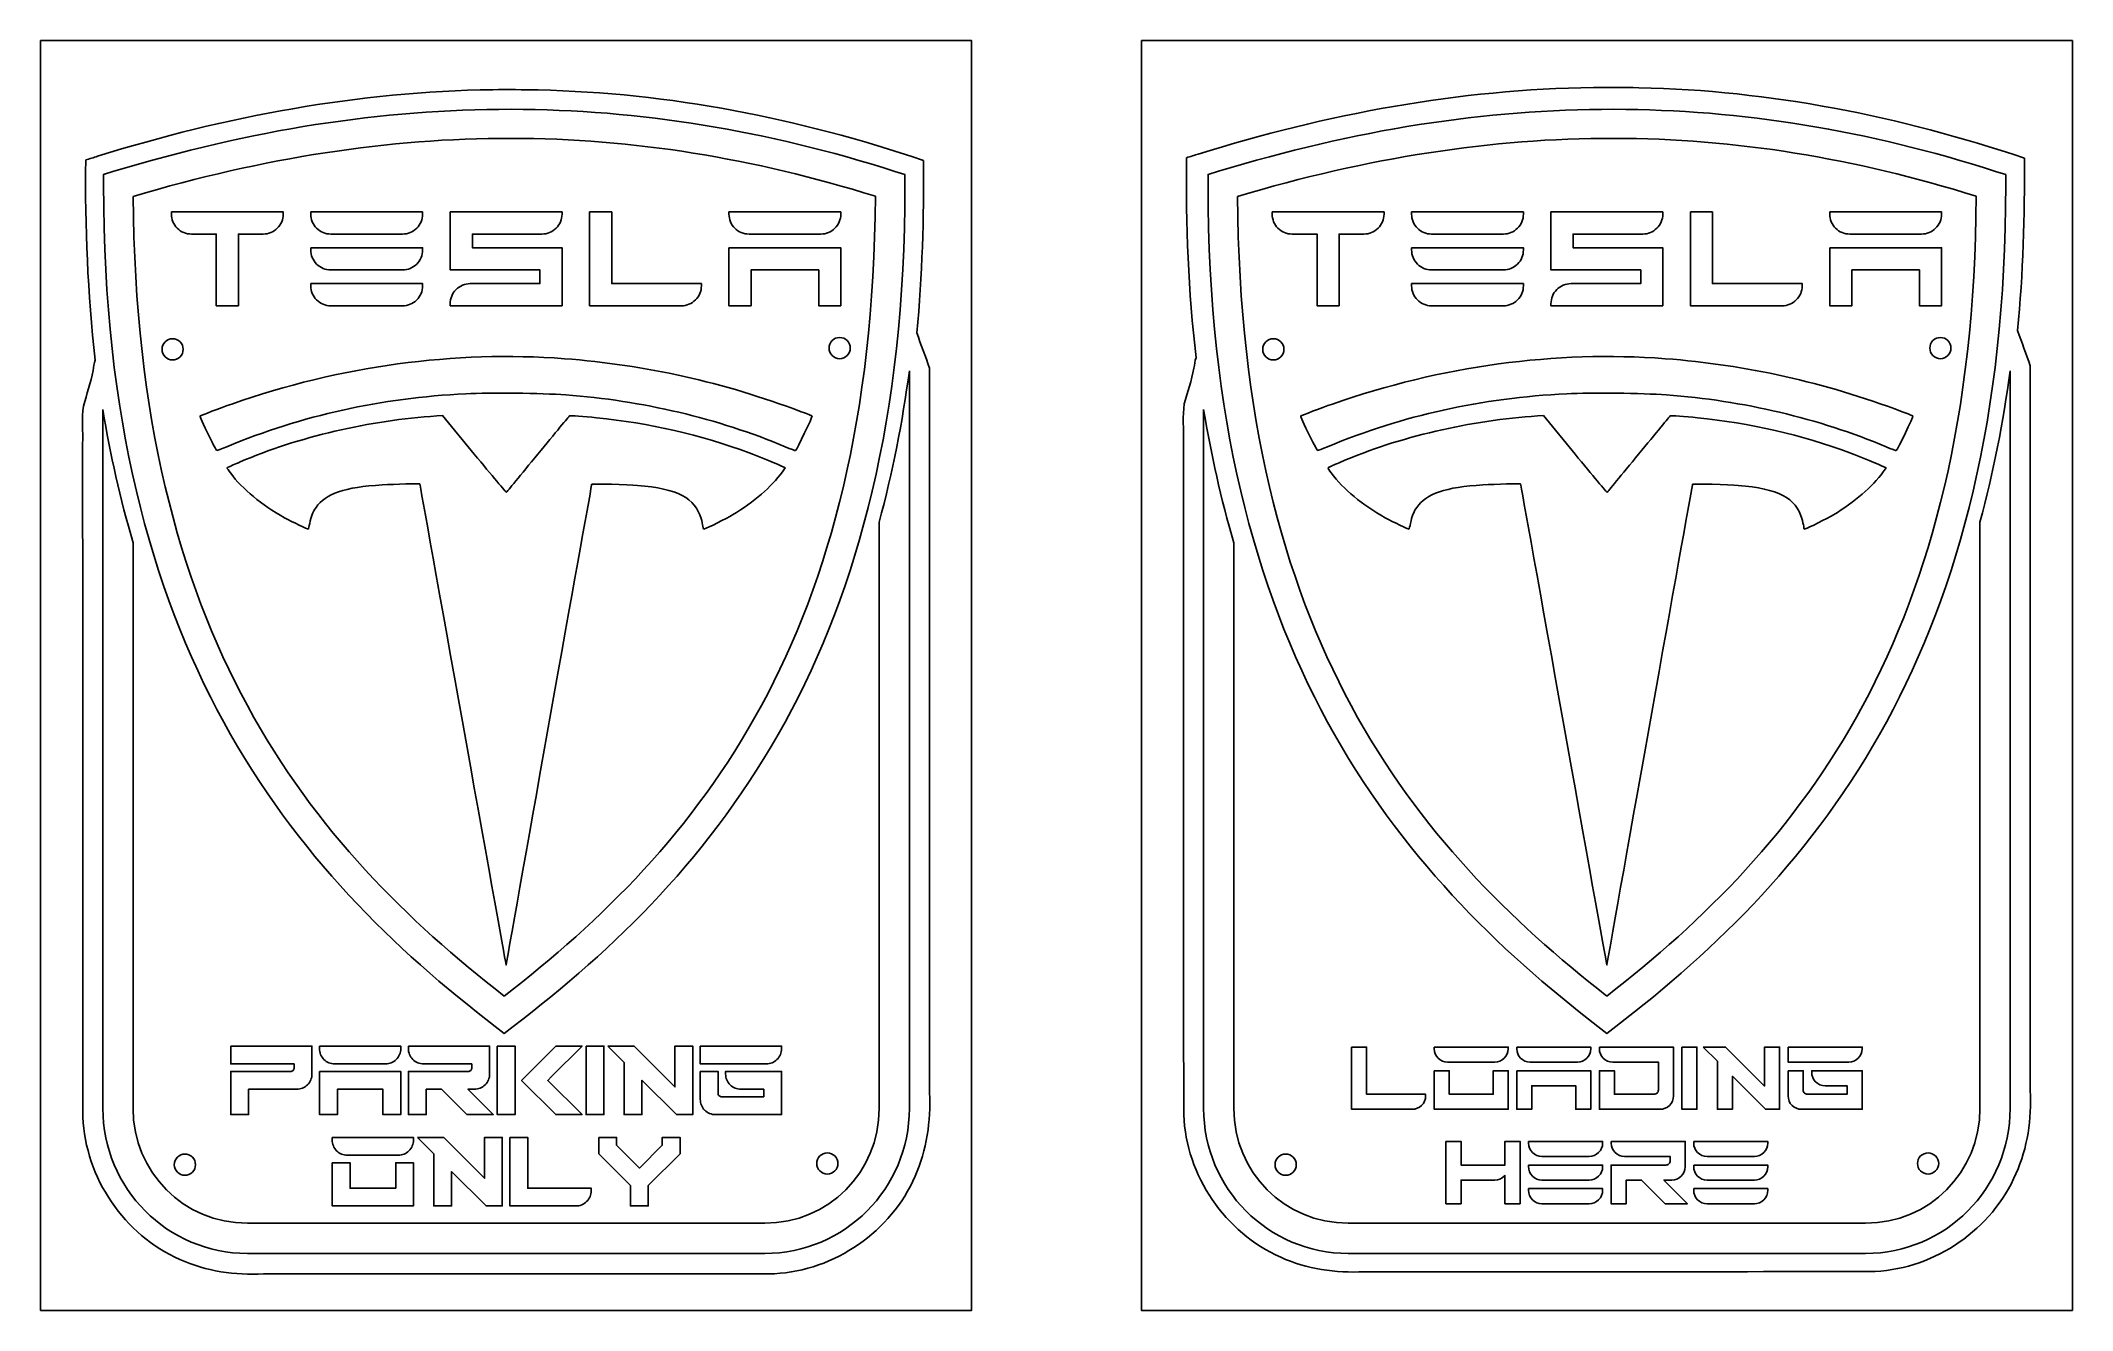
# Model space of a CAD drawing. Extents: x 0 to 480, y 0 to 300.
import ezdxf

# ---------------------------------------------------------------- set-up
doc = ezdxf.new("R2010")
doc.units = 0
doc.layers.add('Ebene_1', color=7, linetype='CONTINUOUS')

msp = doc.modelspace()

# ---------------------------------------------------------------- linework, layer by layer
at = {"layer": 'Ebene_1', "color": 7}
for points in [[(0, 300), (219.89321, 300), (219.89321, 0), (0, 0)], [(260, 300), (479.89321, 300), (479.89321, 0), (260, 0)], [(106.78218, 288.412499)], [(366.78219, 288.94169)], [(111.11566, 283.770555)], [(371.54778, 283.77055)], [(111.09825, 276.913577)], [(371.53045, 276.91358)], [(162.589186, 251.053188), (162.589186, 237.353316), (163.083571, 237.353316), (167.814984, 237.353316), (167.814984, 245.827383), (183.774355, 245.827383), (183.774355, 237.353316), (189.000162, 237.353316), (189.000162, 251.053188)], [(422.589186, 251.053188), (422.589186, 237.353316), (423.083571, 237.353316), (427.814984, 237.353316), (427.814984, 245.827383), (443.774355, 245.827383), (443.774355, 237.353316), (449.000162, 237.353316), (449.000162, 251.053188)], [(33.666842, 227.062683)], [(191.226369, 227.354343)], [(293.667163, 227.062683)], [(451.22669, 227.354343)], [(175.88339, 204.043901)], [(435.88339, 204.0439)], [(107.843055, 62.445729), (107.843055, 46.250042), (108.447022, 46.250042), (112.049928, 46.250042), (112.049928, 62.445729)], [(121.686904, 62.445729), (113.587667, 54.347882), (121.686904, 46.250042), (121.937394, 46.250042), (127.892146, 46.250042), (119.790124, 54.350668), (120.668235, 55.242695), (120.687758, 55.242695), (127.892182, 62.445729)], [(128.825919, 62.445729), (128.825919, 46.250042), (129.431275, 46.250042), (133.032792, 46.250042), (133.032792, 62.445729)], [(133.966572, 62.445729), (137.819968, 58.593722), (137.819968, 46.250042), (138.423935, 46.250042), (142.025445, 46.250042), (142.025445, 54.388238), (150.163648, 46.250042), (154.015656, 46.250042), (154.015656, 62.445729), (149.810172, 62.445729), (149.810172, 52.808753), (140.173197, 62.445729)], [(387.6764, 62.20572), (387.6764, 47.50466), (388.05961, 47.50466), (391.23005, 47.50466), (391.23005, 62.20572)], [(392.70899, 62.20572), (396.03659, 58.87661), (396.03659, 47.50466), (396.4198, 47.50466), (399.59023, 47.50466), (399.59023, 55.32447), (407.40855, 47.50466), (410.73765, 47.50466), (410.73765, 62.20572), (407.18402, 62.20572), (407.18402, 52.9938), (397.97208, 62.20572)], [(65.875938, 56.450627), (65.875938, 46.250042), (66.481294, 46.250042), (70.082811, 46.250042), (70.082811, 52.245144), (80.86509, 52.245144), (80.86509, 46.250042), (85.070573, 46.250042), (85.070573, 56.450627)], [(329.15507, 56.63276), (329.15507, 47.50466), (329.53828, 47.50466), (346.64186, 47.50466), (346.64186, 56.63276), (343.08822, 56.63276), (343.08822, 51.0583), (332.70721, 51.0583), (332.70721, 56.63276)], [(348.66118, 56.63276), (348.66118, 47.50466), (349.04439, 47.50466), (352.21483, 47.50466), (352.21483, 53.07912), (362.59583, 53.07912), (362.59583, 47.50466), (366.14947, 47.50466), (366.14947, 56.63276)], [(89.003293, 40.863074), (92.855301, 37.011067), (92.855301, 24.665998), (93.45926, 24.665998), (97.060777, 24.665998), (97.060777, 32.805591), (105.198981, 24.665998), (109.052377, 24.665998), (109.052377, 40.863074), (104.845504, 40.863074), (104.845504, 31.226099), (95.208529, 40.863074)], [(131.82347, 40.863074), (131.82347, 37.011067), (139.318747, 29.517186), (139.318747, 24.665998), (139.922707, 24.665998), (143.524224, 24.665998), (143.524224, 29.517186), (151.018105, 37.011067), (151.018105, 40.863074), (146.812621, 40.863074), (146.812621, 39.010826), (141.421486, 33.619691), (136.030343, 39.010826), (136.030343, 40.863074)], [(36.57727, 34.416637)], [(68.873489, 34.867973), (68.873489, 24.665998), (69.478845, 24.665998), (88.068124, 24.665998), (88.068124, 34.867973), (83.862641, 34.867973), (83.862641, 28.872871), (73.080362, 28.872871), (73.080362, 34.867973)], [(188.31594, 34.708297)], [(296.576821, 34.41664)], [(448.31549, 34.7083)]]:
    msp.add_lwpolyline(points, close=True, dxfattribs=at)
for points in [[(17.318868, 269.121294), (14.863355, 268.374589), (14.863355, 265.822708)], [(204.15067, 265.822708), (204.15067, 268.336099), (201.74736, 269.105898)], [(278.18665, 269.12129), (275.74254, 268.37459), (275.74254, 265.82271)], [(464.15067, 265.82271), (464.15067, 268.3361), (461.75852, 269.1059)], [(30.893516, 259.527255), (30.893516, 259.03287)], [(57.304581, 259.03287), (57.304581, 259.527255), (30.893516, 259.527255)], [(63.816472, 259.527255), (63.816472, 259.03287)], [(90.227537, 259.032777), (90.227537, 259.527162), (63.816472, 259.527255)], [(96.741356, 259.527255), (96.741356, 245.827383), (117.926525, 245.827383), (117.926525, 242.579119), (101.472769, 242.579119)], [(123.152322, 259.03287), (123.152322, 259.527255), (96.741356, 259.527255)], [(129.664302, 259.527255), (129.664302, 237.353316), (130.158687, 237.353316), (151.343856, 237.353316)], [(156.075278, 242.084734), (156.075278, 242.579119), (134.89011, 242.579119), (134.89011, 259.527255), (129.664302, 259.527255)], [(162.589186, 259.527255), (162.589186, 259.03287)], [(189.000311, 259.032777), (189.000311, 259.527162), (162.589186, 259.527255)], [(290.893516, 259.527255), (290.893516, 259.03287)], [(317.304581, 259.03287), (317.304581, 259.527255), (290.893516, 259.527255)], [(323.816472, 259.527255), (323.816472, 259.03287)], [(350.227537, 259.032777), (350.227537, 259.527162), (323.816472, 259.527255)], [(356.741356, 259.527255), (356.741356, 245.827383), (377.926525, 245.827383), (377.926525, 242.579119), (361.472769, 242.579119)], [(383.152322, 259.03287), (383.152322, 259.527255), (356.741356, 259.527255)], [(389.664302, 259.527255), (389.664302, 237.353316), (390.158687, 237.353316), (411.343856, 237.353316)], [(416.075278, 242.084734), (416.075278, 242.579119), (394.89011, 242.579119), (394.89011, 259.527255), (389.664302, 259.527255)], [(422.589186, 259.527255), (422.589186, 259.03287)], [(449.000311, 259.032777), (449.000311, 259.527162), (422.589186, 259.527255)], [(32.258869, 255.67646), (32.260846, 255.674482), (32.262824, 255.672505)], [(65.181825, 255.67646), (65.183802, 255.674482), (65.18578, 255.672505)], [(163.952611, 255.67646), (163.956566, 255.674482), (163.958544, 255.672505)], [(292.258869, 255.67646), (292.260846, 255.674482), (292.262824, 255.672505)], [(325.181825, 255.67646), (325.183802, 255.674482), (325.18578, 255.672505)], [(423.952611, 255.67646), (423.956566, 255.674482), (423.958544, 255.672505)], [(35.625027, 254.301358), (41.486199, 254.301358), (41.486199, 237.353316), (41.980584, 237.353316), (46.711997, 237.353316), (46.711997, 254.301451), (52.573168, 254.301451)], [(63.816472, 251.053188), (63.816472, 250.558803)], [(90.227537, 250.558763), (90.227537, 251.053148), (63.816472, 251.053188)], [(68.547984, 254.301358), (85.496114, 254.301358)], [(96.741356, 237.847701), (96.741356, 237.353316), (97.235741, 237.353316), (123.152322, 237.353316), (123.152322, 251.053188), (101.967154, 251.053188), (101.967154, 254.301451), (118.42091, 254.301451)], [(167.320747, 254.301358), (184.268888, 254.301358)], [(295.625027, 254.301358), (301.486199, 254.301358), (301.486199, 237.353316), (301.980584, 237.353316), (306.711997, 237.353316), (306.711997, 254.301451), (312.573168, 254.301451)], [(323.816472, 251.053188), (323.816472, 250.558803)], [(350.227537, 250.558763), (350.227537, 251.053148), (323.816472, 251.053188)], [(328.547984, 254.301358), (345.496114, 254.301358)], [(356.741356, 237.847701), (356.741356, 237.353316), (357.235741, 237.353316), (383.152322, 237.353316), (383.152322, 251.053188), (361.967154, 251.053188), (361.967154, 254.301451), (378.42091, 254.301451)], [(427.320747, 254.301358), (444.268888, 254.301358)], [(65.181825, 247.202392), (65.183802, 247.200415), (65.18578, 247.196558)], [(68.547984, 245.827343), (85.496114, 245.827343)], [(325.181825, 247.202392), (325.183802, 247.200415), (325.18578, 247.196558)], [(328.547984, 245.827343), (345.496114, 245.827343)], [(63.816472, 242.579119), (63.816472, 242.084734)], [(90.227537, 242.084694), (90.227537, 242.579079), (63.816472, 242.579119)], [(323.816472, 242.579119), (323.816472, 242.084734)], [(350.227537, 242.084694), (350.227537, 242.579079), (323.816472, 242.579119)], [(65.181825, 238.728324), (65.183802, 238.726346), (65.18578, 238.72249)], [(68.547984, 237.353275), (85.496114, 237.353275)], [(325.181825, 238.728324), (325.183802, 238.726346), (325.18578, 238.72249)], [(328.547984, 237.353275), (345.496114, 237.353275)], [(205.19471, 47.70504), (205.19471, 222)], [(209.9482, 51.42772), (209.9522, 222.639061)], [(465.19471, 47.70504), (465.19471, 222)], [(469.9482, 51.9569), (469.9522, 223.16824)], [(14.6985, 212.818709), (14.6985, 47.70504)], [(93.557133, 211.320781), (94.951343, 211.406581), (102.43495, 202.287521)], [(274.6985, 212.81871), (274.6985, 47.70504)], [(353.55714, 211.32078), (354.95134, 211.40658), (362.43495, 202.28752)], [(175.3621, 199.29571), (175.88268, 199.03012), (175.21116, 198.10687)], [(435.3621, 199.29571), (435.88268, 199.03012), (435.21116, 198.10687)], [(198.06375, 186.2666), (198.06375, 47.70504)], [(458.06375, 186.2666), (458.06375, 47.70504)], [(21.829468, 47.70504), (21.829468, 181.38244)], [(281.82947, 47.70504), (281.82947, 181.38244)], [(110.04531, 82.18505), (109.94011, 81.58751), (109.85199, 82.0523)], [(370.04531, 82.18505), (369.94011, 81.58751), (369.85199, 82.0523)], [(44.893075, 62.445729), (44.893075, 58.240246), (59.880837, 58.240246), (59.880837, 57.34544)], [(64.087709, 55.846661), (64.087709, 62.445729), (44.893075, 62.445729)], [(65.875938, 62.445729), (65.875938, 61.841763)], [(85.070701, 61.841627), (85.070701, 62.445594), (65.875938, 62.445729)], [(86.860199, 62.445729), (86.860199, 61.841763)], [(106.053601, 55.846526), (106.053601, 62.445594), (86.860199, 62.445729)], [(107.39178, 67.06078), (109.50507, 65.43843), (111.62029, 67.05693)], [(155.805281, 62.445729), (155.805281, 58.240246), (156.40924, 58.240246), (171.397002, 58.240246)], [(174.999909, 61.841763), (174.999909, 62.445729), (155.805281, 62.445729)], [(367.8412, 67.06078), (369.94467, 65.43843), (372.05007, 67.05693)], [(66.914087, 59.289531), (66.916937, 59.286681), (66.919787, 59.283831)], [(69.478973, 58.24011), (81.469184, 58.24011)], [(87.896951, 59.289531), (87.899801, 59.286681), (87.904076, 59.283831)], [(90.461873, 58.24011), (101.848117, 58.24011), (101.848117, 57.345305)], [(309.64746, 62.20572), (309.64746, 47.50466), (310.03067, 47.50466), (323.96382, 47.50466)], [(327.13425, 50.6751), (327.13425, 51.0583), (313.1996, 51.0583), (313.1996, 62.20572), (309.64746, 62.20572)], [(329.15507, 62.20572), (329.15507, 61.82251)], [(346.64238, 61.82201), (346.64238, 62.20521), (329.15507, 62.20572)], [(330.06818, 59.57417), (330.07118, 59.57217), (330.07318, 59.56917)], [(332.32452, 58.65157), (343.47194, 58.65157)], [(348.66118, 62.20572), (348.66118, 61.82251)], [(366.14998, 61.82201), (366.14998, 62.20521), (348.66118, 62.20572)], [(349.57579, 59.57417), (349.57779, 59.57217), (349.58079, 59.56917)], [(351.83213, 58.65157), (362.97955, 58.65157)], [(368.1688, 62.20572), (368.1688, 61.82251)], [(385.65809, 50.67459), (385.65809, 62.20521), (368.1688, 62.20572)], [(369.0834, 59.57417), (369.0854, 59.57217), (369.0874, 59.56917)], [(371.34023, 58.65157), (382.10445, 58.65157), (382.10445, 52.0682)], [(412.75698, 62.20572), (412.75698, 58.65208), (413.14018, 58.65208), (427.07483, 58.65208)], [(430.24527, 61.82251), (430.24527, 62.20572), (412.75698, 62.20572)], [(58.986024, 56.450627), (44.893075, 56.450627), (44.893075, 46.250042), (45.497041, 46.250042), (49.098558, 46.250042), (49.098558, 52.245144), (60.484803, 52.245144)], [(100.953305, 56.450492), (86.860363, 56.450492), (86.860363, 46.249906), (87.464322, 46.249906), (91.065839, 46.249906), (91.065839, 52.245008), (94.707713, 52.245008), (100.702814, 46.249906), (106.909446, 46.249906), (100.912948, 52.245008), (102.452084, 52.245008)], [(155.805281, 56.450627), (155.805281, 49.851559)], [(160.011028, 51.350032), (160.011028, 56.450328), (155.805281, 56.450627)], [(159.406927, 46.249878), (175.000044, 46.249878), (175.000044, 56.450463), (161.800518, 56.450463), (161.800518, 55.846497)], [(162.838667, 53.294265), (162.841517, 53.291415), (162.844367, 53.288565)], [(381.09404, 51.0578), (371.72344, 51.0578), (371.72344, 56.63225), (368.1698, 56.63225), (368.1698, 47.50415), (368.55301, 47.50415), (382.48766, 47.50415)], [(412.75698, 56.63276), (412.75698, 50.6751)], [(416.31213, 52.06671), (416.31213, 56.63075), (412.75698, 56.63276)], [(415.92792, 47.50365), (430.24577, 47.50365), (430.24577, 56.63175), (418.33194, 56.63175), (418.33194, 56.24854)], [(421.50339, 53.07711), (426.69314, 53.07711), (426.69314, 51.0563), (417.32254, 51.0563)], [(419.24655, 53.99871), (419.24855, 53.99671), (419.25055, 53.99471)], [(165.402171, 52.244845), (170.793307, 52.244845), (170.793307, 50.455219), (160.905841, 50.455219)], [(413.67158, 48.42675), (413.67358, 48.42475), (413.67658, 48.42275)], [(156.84343, 47.299327), (156.84628, 47.295052), (156.84913, 47.292202)], [(68.873489, 40.863074), (68.873489, 40.259115)], [(88.068259, 40.258951), (88.068259, 40.862911), (68.873489, 40.863074)], [(110.840606, 40.863074), (110.840606, 24.665998), (111.444573, 24.665998), (126.433724, 24.665998)], [(130.035241, 28.268904), (130.035241, 28.872871), (115.047479, 28.872871), (115.047479, 40.863074), (110.840606, 40.863074)], [(331.9408, 39.91088), (331.9408, 25.21132), (332.32401, 25.21132), (335.49444, 25.21132), (335.49444, 30.78428), (343.47143, 30.78428)], [(345.87545, 31.95635), (345.87545, 25.21132), (346.25866, 25.21132), (349.4276, 25.21132), (349.4276, 39.91088), (345.87545, 39.91088), (345.87545, 34.33792), (335.49444, 34.33792), (335.49444, 39.91088), (331.9408, 39.91088)], [(351.44841, 39.91088), (351.44841, 39.52767)], [(368.93622, 39.52667), (368.93622, 39.90988), (351.44841, 39.91088)], [(370.95602, 39.91088), (370.95602, 39.52767)], [(388.44383, 33.95371), (388.44383, 39.90988), (370.95602, 39.91088)], [(390.46363, 39.91088), (390.46363, 39.52767)], [(407.95144, 39.52667), (407.95144, 39.90988), (390.46363, 39.91088)], [(69.911645, 37.706883), (69.914495, 37.704033), (69.917345, 37.699758)], [(72.476538, 36.657434), (84.466742, 36.657434)], [(351.44841, 34.33792), (351.44841, 33.95471)], [(368.93622, 33.95421), (368.93622, 34.33741), (351.44841, 34.33792)], [(352.36302, 37.27933), (352.36502, 37.27733), (352.36702, 37.27533)], [(354.61986, 36.35774), (365.76728, 36.35774)], [(383.88128, 34.33692), (370.95703, 34.33692), (370.95703, 25.21032), (371.34023, 25.21032), (374.51067, 25.21032), (374.51067, 30.78328), (378.14814, 30.78328), (383.7226, 25.21032), (388.9857, 25.21032), (383.41274, 30.78328), (385.27489, 30.78328)], [(371.87063, 37.27933), (371.87263, 37.27733), (371.87463, 37.27533)], [(374.12746, 36.35774), (384.89168, 36.35774), (384.89168, 35.34733)], [(390.46363, 34.33792), (390.46363, 33.95471)], [(407.95144, 33.95421), (407.95144, 34.33741), (390.46363, 34.33792)], [(391.37824, 37.27933), (391.38024, 37.27733), (391.38224, 37.27533)], [(393.63508, 36.35774), (404.781, 36.35774)], [(352.36302, 31.70637), (352.36502, 31.70437), (352.36702, 31.70137)], [(354.61986, 30.78377), (365.76728, 30.78377)], [(391.37824, 31.70637), (391.38024, 31.70437), (391.38224, 31.70137)], [(393.63508, 30.78377), (404.781, 30.78377)], [(351.44841, 28.76496), (351.44841, 28.38175)], [(368.93622, 28.38076), (368.93622, 28.76396), (351.44841, 28.76496)], [(352.36302, 26.13191), (352.36502, 26.12991), (352.36702, 26.12791)], [(354.61986, 25.21032), (365.76728, 25.21032)], [(390.46363, 28.76496), (390.46363, 28.38175)], [(407.95144, 28.38076), (407.95144, 28.76396), (390.46363, 28.76496)], [(391.37824, 26.13191), (391.38024, 26.12991), (391.38224, 26.12791)], [(393.63508, 25.21032), (404.781, 25.21032)], [(171.06809, 20.61078), (48.824598, 20.61078)], [(431.06809, 20.61078), (308.8246, 20.61078)], [(48.824598, 13.45363), (171.06809, 13.45363)], [(308.8246, 13.45364), (431.06809, 13.45364)]]:
    msp.add_lwpolyline(points, dxfattribs=at)
for points in [[(106.78214, 288.412519), (75.095242, 287.959523), (43.633242, 282.130767), (13.442402, 272.6648)], [(117.51982, 288.339119), (113.94147, 288.428519), (110.36141, 288.431739), (106.78218, 288.412499)], [(208.54986, 271.695702), (179.23391, 281.602673), (148.50659, 287.707231), (117.51982, 288.339119)], [(366.78214, 288.94168), (335.09524, 288.48869), (303.63324, 282.65993), (273.4424, 273.19397)], [(377.51983, 288.86829), (373.94148, 288.95769), (370.36142, 288.96089), (366.78219, 288.94169)], [(468.54986, 272.22488), (439.23392, 282.13185), (408.5066, 288.23641), (377.51983, 288.86829)], [(111.11566, 283.770555), (80.687391, 283.809565), (49.73263, 278.963877), (17.318868, 269.121294)], [(201.74736, 269.105898), (171.44488, 278.808031), (141.54394, 283.731547), (111.11566, 283.770555)], [(371.54778, 283.77055), (341.26084, 283.80955), (310.44986, 278.96388), (278.18665, 269.12129)], [(461.75852, 269.1059), (431.59679, 278.80803), (401.83473, 283.73155), (371.54778, 283.77055)], [(21.85867, 263.19962), (52.77189, 272.35674), (82.203823, 276.949628), (111.09825, 276.913577)], [(111.09826, 276.913577), (139.95901, 276.877567), (168.31824, 272.223361), (197.15536, 263.23426)], [(282.70537, 263.19962), (313.475, 272.35674), (342.77023, 276.94963), (371.53045, 276.91358)], [(371.53048, 276.91358), (400.25718, 276.87758), (428.48469, 272.22336), (457.18787, 263.23426)], [(10.637632, 271.810957), (10.478282, 256.027131), (11.094332, 240.221106), (12.916932, 224.537519)], [(13.442402, 272.6648), (12.507452, 272.380253), (11.572722, 272.095016), (10.637632, 271.810957)], [(206.95611, 230.949608), (208.25109, 244.488779), (208.64539, 258.098964), (208.54986, 271.695702)], [(270.63763, 272.34012), (270.47828, 256.5563), (271.09433, 240.75027), (272.91693, 225.06668)], [(273.4424, 273.19397), (272.50745, 272.90942), (271.57272, 272.62418), (270.63763, 272.34012)], [(466.95611, 231.47878), (468.25109, 245.01796), (468.64539, 258.62814), (468.54986, 272.22488)], [(14.863355, 265.822708), (14.863355, 155.994), (59.696978, 103.68302), (107.39178, 67.06078)], [(111.62029, 67.05693), (159.45518, 103.68209), (204.15067, 155.99684), (204.15067, 265.822708)], [(275.74254, 265.82271), (275.74254, 155.994), (320.36793, 103.68302), (367.8412, 67.06078)], [(372.05007, 67.05693), (419.66278, 103.68209), (464.15067, 155.99684), (464.15067, 265.82271)], [(109.51086, 74.25647), (63.88265, 109.79606), (22.558825, 158.72473), (21.85867, 263.19962)], [(197.15536, 263.23426), (196.46643, 158.72974), (155.26483, 109.79744), (109.51086, 74.25647)], [(369.95045, 74.25647), (324.53416, 109.79606), (283.40227, 158.72473), (282.70537, 263.19962)], [(457.18787, 263.23426), (456.50214, 158.72974), (415.49191, 109.79744), (369.95045, 74.25647)], [(30.893516, 259.03287), (30.893516, 257.748212), (31.362203, 256.597359), (32.258869, 255.67646)], [(32.262824, 255.672505), (33.164384, 254.770948), (34.320434, 254.301358), (35.625027, 254.301358)], [(52.573168, 254.301451), (53.837973, 254.301451), (54.977402, 254.77165), (55.89675, 255.666803)], [(55.89675, 255.666803), (56.821468, 256.567188), (57.304581, 257.725222), (57.304581, 259.03287)], [(63.816472, 259.03287), (63.816472, 257.748212), (64.285159, 256.597359), (65.181825, 255.67646)], [(65.18578, 255.672505), (66.087331, 254.770948), (67.243381, 254.301358), (68.547984, 254.301358)], [(85.496114, 254.301358), (86.760919, 254.301358), (87.902286, 254.771557), (88.821625, 255.66671)], [(88.821625, 255.66671), (89.746352, 256.567095), (90.227537, 257.725129), (90.227537, 259.032777)], [(118.42091, 254.301451), (119.685714, 254.301451), (120.825143, 254.77165), (121.744492, 255.666803)], [(121.744492, 255.666803), (122.669209, 256.567189), (123.152322, 257.725223), (123.152322, 259.03287)], [(162.589186, 259.03287), (162.589186, 257.748212), (163.055945, 256.597359), (163.952611, 255.67646)], [(163.958544, 255.672505), (164.860104, 254.770949), (166.016154, 254.301358), (167.320747, 254.301358)], [(184.268888, 254.301358), (185.533693, 254.301358), (186.673122, 254.771557), (187.59247, 255.66671)], [(187.59247, 255.66671), (188.517188, 256.567096), (189.000311, 257.72513), (189.000311, 259.032777)], [(290.893516, 259.03287), (290.893516, 257.748212), (291.362203, 256.597359), (292.258869, 255.67646)], [(292.262824, 255.672505), (293.164384, 254.770948), (294.320434, 254.301358), (295.625027, 254.301358)], [(312.573168, 254.301451), (313.837973, 254.301451), (314.977402, 254.77165), (315.89675, 255.666803)], [(315.89675, 255.666803), (316.821468, 256.567188), (317.304581, 257.725222), (317.304581, 259.03287)], [(323.816472, 259.03287), (323.816472, 257.748212), (324.285159, 256.597359), (325.181825, 255.67646)], [(325.18578, 255.672505), (326.087331, 254.770948), (327.243381, 254.301358), (328.547984, 254.301358)], [(345.496114, 254.301358), (346.760919, 254.301358), (347.902286, 254.771557), (348.821625, 255.66671)], [(348.821625, 255.66671), (349.746352, 256.567095), (350.227537, 257.725129), (350.227537, 259.032777)], [(378.42091, 254.301451), (379.685714, 254.301451), (380.825143, 254.77165), (381.744492, 255.666803)], [(381.744492, 255.666803), (382.669209, 256.567189), (383.152322, 257.725223), (383.152322, 259.03287)], [(422.589186, 259.03287), (422.589186, 257.748212), (423.055945, 256.597359), (423.952611, 255.67646)], [(423.958544, 255.672505), (424.860104, 254.770949), (426.016154, 254.301358), (427.320747, 254.301358)], [(444.268888, 254.301358), (445.533693, 254.301358), (446.673122, 254.771557), (447.59247, 255.66671)], [(447.59247, 255.66671), (448.517188, 256.567096), (449.000311, 257.72513), (449.000311, 259.032777)], [(63.816472, 250.558803), (63.816472, 249.274143), (64.285159, 248.123292), (65.181825, 247.202392)], [(88.821625, 247.192696), (89.746352, 248.093081), (90.227537, 249.251115), (90.227537, 250.558763)], [(323.816472, 250.558803), (323.816472, 249.274143), (324.285159, 248.123292), (325.181825, 247.202392)], [(348.821625, 247.192696), (349.746352, 248.093081), (350.227537, 249.251115), (350.227537, 250.558763)], [(65.18578, 247.196558), (66.087331, 246.295003), (67.243381, 245.827343), (68.547984, 245.827343)], [(85.496114, 245.827343), (86.760919, 245.827343), (87.902286, 246.297542), (88.821625, 247.192696)], [(325.18578, 247.196558), (326.087331, 246.295003), (327.243381, 245.827343), (328.547984, 245.827343)], [(345.496114, 245.827343), (346.760919, 245.827343), (347.902286, 246.297542), (348.821625, 247.192696)], [(63.816472, 242.084734), (63.816472, 240.800076), (64.285159, 239.649224), (65.181825, 238.728324)], [(88.821625, 238.718627), (89.746352, 239.619012), (90.227537, 240.777045), (90.227537, 242.084694)], [(98.110565, 241.177075), (97.210587, 240.277093), (96.741356, 239.132359), (96.741356, 237.847701)], [(101.472769, 242.579119), (100.185005, 242.579119), (99.030418, 242.096928), (98.110565, 241.177075)], [(154.669366, 238.718667), (155.594084, 239.619053), (156.075278, 240.777087), (156.075278, 242.084734)], [(323.816472, 242.084734), (323.816472, 240.800076), (324.285159, 239.649224), (325.181825, 238.728324)], [(348.821625, 238.718627), (349.746352, 239.619012), (350.227537, 240.777045), (350.227537, 242.084694)], [(358.110565, 241.177075), (357.210587, 240.277093), (356.741356, 239.132359), (356.741356, 237.847701)], [(361.472769, 242.579119), (360.185005, 242.579119), (359.030418, 242.096928), (358.110565, 241.177075)], [(414.669366, 238.718667), (415.594084, 239.619053), (416.075278, 240.777087), (416.075278, 242.084734)], [(65.18578, 238.72249), (66.087331, 237.820934), (67.243381, 237.353275), (68.547984, 237.353275)], [(85.496114, 237.353275), (86.760919, 237.353275), (87.902286, 237.823474), (88.821625, 238.718627)], [(151.343856, 237.353316), (152.608661, 237.353316), (153.750027, 237.823514), (154.669366, 238.718667)], [(325.18578, 238.72249), (326.087331, 237.820934), (327.243381, 237.353275), (328.547984, 237.353275)], [(345.496114, 237.353275), (346.760919, 237.353275), (347.902286, 237.823474), (348.821625, 238.718627)], [(411.343856, 237.353316), (412.608661, 237.353316), (413.750027, 237.823514), (414.669366, 238.718667)], [(209.9522, 222.639061), (208.95429, 225.409523), (207.95468, 228.17938), (206.95611, 230.949608)], [(469.9522, 223.16824), (468.95429, 225.9387), (467.95468, 228.70855), (466.95611, 231.47878)], [(28.666842, 227.062683), (28.666842, 227.725724), (28.930234, 228.361609), (29.399075, 228.83045)], [(29.399075, 225.294916), (28.930234, 225.763757), (28.666842, 226.399642), (28.666842, 227.062683)], [(29.399075, 228.83045), (29.867916, 229.299291), (30.503801, 229.562683), (31.166842, 229.562683)], [(31.166842, 229.562683), (31.829883, 229.562683), (32.465768, 229.299291), (32.934609, 228.83045)], [(32.934609, 228.83045), (33.40345, 228.361609), (33.666842, 227.725724), (33.666842, 227.062683)], [(33.666842, 227.062683), (33.666842, 226.399642), (33.40345, 225.763757), (32.934609, 225.294916)], [(45.157263, 214.144271), (70.668163, 223.110031), (97.913193, 226.825421), (123.69914, 224.855081)], [(186.226369, 227.354343), (186.226369, 228.017384), (186.489761, 228.653269), (186.958602, 229.12211)], [(186.958602, 225.586576), (186.489761, 226.055417), (186.226369, 226.691302), (186.226369, 227.354343)], [(186.958602, 229.12211), (187.427443, 229.590951), (188.063328, 229.854343), (188.726369, 229.854343)], [(188.726369, 224.854343), (188.063328, 224.854343), (187.427443, 225.117735), (186.958602, 225.586576)], [(188.726369, 229.854343), (189.38941, 229.854343), (190.025295, 229.590951), (190.494136, 229.12211)], [(190.494136, 225.586576), (190.025295, 225.117735), (189.38941, 224.854343), (188.726369, 224.854343)], [(190.494136, 229.12211), (190.962977, 228.653269), (191.226369, 228.017384), (191.226369, 227.354343)], [(191.226369, 227.354343), (191.226369, 226.691302), (190.962977, 226.055417), (190.494136, 225.586576)], [(288.667163, 227.062683), (288.667163, 227.725724), (288.930555, 228.361609), (289.399396, 228.83045)], [(289.399396, 225.294916), (288.930555, 225.763757), (288.667163, 226.399642), (288.667163, 227.062683)], [(289.399396, 228.83045), (289.868237, 229.299291), (290.504122, 229.562683), (291.167163, 229.562683)], [(291.167163, 229.562683), (291.830204, 229.562683), (292.466089, 229.299291), (292.93493, 228.83045)], [(292.93493, 228.83045), (293.403771, 228.361609), (293.667163, 227.725724), (293.667163, 227.062683)], [(293.667163, 227.062683), (293.667163, 226.399642), (293.403771, 225.763757), (292.93493, 225.294916)], [(305.15726, 214.14427), (330.66817, 223.11003), (357.9132, 226.82542), (383.69914, 224.85508)], [(446.22669, 227.354343), (446.22669, 228.017384), (446.490082, 228.653269), (446.958923, 229.12211)], [(446.958923, 225.586576), (446.490082, 226.055417), (446.22669, 226.691302), (446.22669, 227.354343)], [(446.958923, 229.12211), (447.427764, 229.590951), (448.063649, 229.854343), (448.72669, 229.854343)], [(448.72669, 224.854343), (448.063649, 224.854343), (447.427764, 225.117735), (446.958923, 225.586576)], [(448.72669, 229.854343), (449.389731, 229.854343), (450.025616, 229.590951), (450.494457, 229.12211)], [(450.494457, 225.586576), (450.025616, 225.117735), (449.389731, 224.854343), (448.72669, 224.854343)], [(450.494457, 229.12211), (450.963298, 228.653269), (451.22669, 228.017384), (451.22669, 227.354343)], [(451.22669, 227.354343), (451.22669, 226.691302), (450.963298, 226.055417), (450.494457, 225.586576)], [(12.393322, 222.057124), (11.879912, 219.170885), (10.851362, 216.483045), (10.135652, 213.646422)], [(12.916932, 224.537519), (12.551452, 223.77268), (12.623112, 222.870228), (12.393322, 222.057124)], [(31.166842, 224.562683), (30.503801, 224.562683), (29.867916, 224.826075), (29.399075, 225.294916)], [(32.934609, 225.294916), (32.465768, 224.826075), (31.829883, 224.562683), (31.166842, 224.562683)], [(123.69914, 224.855081), (142.98554, 223.381381), (161.16207, 219.313101), (179.66453, 212.328871)], [(205.19471, 222), (203.57425, 209.947316), (201.24139, 197.99076), (198.06375, 186.2666)], [(272.39332, 222.58629), (271.87991, 219.70005), (270.85136, 217.01221), (270.13565, 214.17559)], [(272.91693, 225.06668), (272.55145, 224.30185), (272.62311, 223.39939), (272.39332, 222.58629)], [(291.167163, 224.562683), (290.504122, 224.562683), (289.868237, 224.826075), (289.399396, 225.294916)], [(292.93493, 225.294916), (292.466089, 224.826075), (291.830204, 224.562683), (291.167163, 224.562683)], [(383.69914, 224.85508), (402.98554, 223.38138), (421.16207, 219.3131), (439.66453, 212.32887)], [(465.19471, 222), (463.57425, 209.94731), (461.24139, 197.99076), (458.06375, 186.2666)], [(100.44818, 216.561961), (80.314683, 215.569291), (61.791473, 211.466161), (43.989613, 204.055771)], [(124.03109, 216.292311), (118.25589, 216.711231), (106.25792, 216.848421), (100.44818, 216.561961)], [(175.88339, 204.043901), (160.02447, 210.732321), (142.00683, 214.988411), (124.03109, 216.292311)], [(360.44818, 216.56196), (340.31468, 215.56929), (321.79147, 211.46616), (303.98961, 204.05577)], [(384.03109, 216.29231), (378.25589, 216.71123), (366.25792, 216.84842), (360.44818, 216.56196)], [(435.88339, 204.0439), (420.02447, 210.73232), (402.00683, 214.98841), (384.03109, 216.29231)], [(10.135652, 213.646422), (9.637392, 210.697617), (10.062052, 207.698742), (9.919082, 204.728144)], [(21.829468, 181.38244), (18.803351, 191.71299), (16.460955, 202.214943), (14.6985, 212.818709)], [(39.883653, 206.358231), (38.302393, 209.548731), (37.565473, 211.206121), (37.678093, 211.318751)], [(37.678093, 211.318751), (37.793473, 211.434141), (42.435983, 213.187901), (45.157263, 214.144271)], [(47.149043, 200.464047), (60.537113, 206.288431), (77.939573, 210.359591), (93.557133, 211.320781)], [(117.4433, 202.315031), (121.47061, 207.222771), (124.82721, 211.276301), (124.90237, 211.322771)], [(124.90237, 211.322771), (125.05922, 211.419671), (128.40858, 211.203741), (131.33424, 210.907931)], [(182.2218, 211.330831), (182.37311, 211.179671), (178.67343, 203.456441), (178.29855, 203.140841)], [(179.66453, 212.328871), (181.04208, 211.808881), (182.19286, 211.359781), (182.2218, 211.330831)], [(270.13565, 214.17559), (269.63739, 211.22678), (270.06205, 208.22791), (269.91908, 205.25731)], [(281.82947, 181.38244), (278.80335, 191.71299), (276.46096, 202.21494), (274.6985, 212.81871)], [(299.88365, 206.35823), (298.30239, 209.54873), (297.56547, 211.20612), (297.6781, 211.31875)], [(297.6781, 211.31875), (297.79348, 211.43414), (302.43598, 213.1879), (305.15726, 214.14427)], [(307.14904, 200.46405), (320.53711, 206.28843), (337.93957, 210.35959), (353.55714, 211.32078)], [(377.4433, 202.31503), (381.47061, 207.22277), (384.82721, 211.2763), (384.90237, 211.32277)], [(384.90237, 211.32277), (385.05922, 211.41967), (388.40858, 211.20374), (391.33424, 210.90793)], [(442.2218, 211.33083), (442.37311, 211.17967), (438.67343, 203.45644), (438.29855, 203.14084)], [(439.66453, 212.32887), (441.04208, 211.80888), (442.19286, 211.35978), (442.2218, 211.33083)], [(41.589953, 203.192601), (41.496353, 203.228701), (40.728763, 204.652951), (39.883653, 206.358231)], [(131.33424, 210.907931), (143.67221, 209.660761), (156.06377, 206.805741), (167.3188, 202.617101)], [(301.58995, 203.1926), (301.49635, 203.2287), (300.72877, 204.65295), (299.88365, 206.35823)], [(391.33424, 210.90793), (403.67221, 209.66076), (416.06377, 206.80574), (427.3188, 202.6171)], [(9.919082, 204.728144), (9.949282, 151.71073), (9.897882, 98.6926), (10.001382, 45.67566)], [(43.989613, 204.055771), (42.763123, 203.545231), (41.683303, 203.156801), (41.589953, 203.192601)], [(102.43495, 202.287521), (106.55092, 197.27209), (109.96407, 193.21879), (110.01973, 193.28016)], [(110.01973, 193.28016), (110.07533, 193.34146), (113.416, 197.4073), (117.4433, 202.315031)], [(167.3188, 202.617101), (169.97506, 201.628581), (174.24775, 199.86419), (175.3621, 199.29571)], [(178.29855, 203.140841), (178.24825, 203.098441), (177.16145, 203.504891), (175.88339, 204.043901)], [(269.91908, 205.25731), (269.94928, 152.2399), (269.89788, 99.22177), (270.00138, 46.20483)], [(303.98961, 204.05577), (302.76313, 203.54523), (301.68331, 203.1568), (301.58995, 203.1926)], [(362.43495, 202.28752), (366.55092, 197.27209), (369.96407, 193.21879), (370.01973, 193.28016)], [(370.01973, 193.28016), (370.07533, 193.34146), (373.416, 197.4073), (377.4433, 202.31503)], [(427.3188, 202.6171), (429.97506, 201.62858), (434.24775, 199.86419), (435.3621, 199.29571)], [(438.29855, 203.14084), (438.24825, 203.09844), (437.16145, 203.50489), (435.88339, 204.0439)], [(44.028593, 199.02321), (44.028593, 199.08081), (44.252673, 199.22041), (44.526533, 199.33375)], [(44.815473, 197.87453), (44.382663, 198.44885), (44.028593, 198.96574), (44.028593, 199.02321)], [(44.526533, 199.33375), (44.800413, 199.44723), (45.980523, 199.95572), (47.149043, 200.464047)], [(57.606903, 187.28346), (52.091343, 190.37998), (47.761153, 193.96525), (44.815473, 197.87453)], [(175.21116, 198.10687), (172.60146, 194.51887), (168.51027, 190.99289), (163.44372, 187.96512)], [(304.0286, 199.02321), (304.0286, 199.08081), (304.25267, 199.22041), (304.52653, 199.33375)], [(304.81547, 197.87453), (304.38266, 198.44885), (304.0286, 198.96574), (304.0286, 199.02321)], [(304.52653, 199.33375), (304.80041, 199.44723), (305.98052, 199.95572), (307.14904, 200.46405)], [(317.6069, 187.28346), (312.09134, 190.37998), (307.76115, 193.96525), (304.81547, 197.87453)], [(435.21116, 198.10687), (432.60146, 194.51887), (428.51027, 190.99289), (423.44372, 187.96512)], [(80.677083, 195.04074), (71.820743, 194.51259), (67.265693, 192.96172), (65.064103, 189.7249)], [(89.573593, 195.26568), (89.573593, 195.36813), (83.653033, 195.21838), (80.677083, 195.04074)], [(109.85199, 82.0523), (109.61904, 83.2809), (89.573593, 195.19371), (89.573593, 195.26568)], [(130.19253, 195.20511), (130.13723, 195.14451), (113.54669, 102.0762), (110.04531, 82.18505)], [(140.9611, 194.92314), (138.89466, 195.09848), (130.30052, 195.32356), (130.19253, 195.20511)], [(156.0086, 187.08104), (154.60343, 191.95397), (150.45151, 194.1178), (140.9611, 194.92314)], [(340.67708, 195.04074), (331.82074, 194.51259), (327.2657, 192.96172), (325.06411, 189.7249)], [(349.5736, 195.26568), (349.5736, 195.36813), (343.65303, 195.21838), (340.67708, 195.04074)], [(369.85199, 82.0523), (369.61904, 83.2809), (349.5736, 195.19371), (349.5736, 195.26568)], [(390.19253, 195.20511), (390.13723, 195.14451), (373.54669, 102.0762), (370.04531, 82.18505)], [(400.9611, 194.92314), (398.89466, 195.09848), (390.30052, 195.32356), (390.19253, 195.20511)], [(416.0086, 187.08104), (414.60343, 191.95397), (410.45151, 194.1178), (400.9611, 194.92314)], [(63.239253, 184.60721), (63.131583, 184.49956), (59.450943, 186.24817), (57.606903, 187.28346)], [(65.064103, 189.7249), (64.252433, 188.5315), (63.913533, 187.68059), (63.559253, 185.94654)], [(163.44372, 187.96512), (162.05033, 187.13243), (157.4377, 184.8173), (156.80878, 184.63498)], [(323.23925, 184.60721), (323.13158, 184.49956), (319.45094, 186.24817), (317.6069, 187.28346)], [(325.06411, 189.7249), (324.25244, 188.5315), (323.91353, 187.68059), (323.55925, 185.94654)], [(423.44372, 187.96512), (422.05033, 187.13243), (417.4377, 184.8173), (416.80878, 184.63498)], [(63.559253, 185.94654), (63.415443, 185.24201), (63.271353, 184.63929), (63.239253, 184.60721)], [(156.4281, 185.25403), (156.3759, 185.64008), (156.18707, 186.46226), (156.0086, 187.08104)], [(156.80878, 184.63498), (156.54925, 184.55958), (156.51444, 184.61608), (156.4281, 185.25403)], [(323.55925, 185.94654), (323.41544, 185.24201), (323.27136, 184.63929), (323.23925, 184.60721)], [(416.4281, 185.25403), (416.3759, 185.64008), (416.18707, 186.46226), (416.0086, 187.08104)], [(416.80878, 184.63498), (416.54925, 184.55958), (416.51444, 184.61608), (416.4281, 185.25403)], [(65.875938, 61.841763), (65.875938, 60.873675), (66.238464, 59.983416), (66.914087, 59.289531)], [(66.919787, 59.283831), (67.601388, 58.602229), (68.497876, 58.24011), (69.478973, 58.24011)], [(81.469184, 58.24011), (82.424361, 58.24011), (83.305771, 58.604488), (83.997761, 59.278266)], [(83.997761, 59.278266), (84.696313, 59.958435), (85.070701, 60.856803), (85.070701, 61.841627)], [(86.860199, 61.841763), (86.860192, 60.873675), (87.22132, 59.983416), (87.896951, 59.289531)], [(87.904076, 59.283831), (88.585677, 58.602229), (89.480775, 58.24011), (90.461873, 58.24011)], [(171.397002, 58.240246), (172.352179, 58.240246), (173.234979, 58.604623), (173.926968, 59.278401)], [(173.926968, 59.278401), (174.62552, 59.95857), (174.999909, 60.856939), (174.999909, 61.841763)], [(329.15507, 61.82251), (329.15507, 60.96408), (329.46902, 60.18952), (330.06818, 59.57417)], [(330.07318, 59.56917), (330.67613, 58.96622), (331.45322, 58.65157), (332.32452, 58.65157)], [(343.47194, 58.65157), (344.31758, 58.65157), (345.08518, 58.96819), (345.69933, 59.56618)], [(345.69933, 59.56618), (346.31764, 60.16822), (346.64238, 60.94833), (346.64238, 61.82201)], [(348.66118, 61.82251), (348.66118, 60.96408), (348.97663, 60.18952), (349.57579, 59.57417)], [(349.58079, 59.56917), (350.18374, 58.96622), (350.96083, 58.65157), (351.83213, 58.65157)], [(362.97955, 58.65157), (363.82519, 58.65157), (364.59279, 58.96819), (365.20694, 59.56618)], [(365.20694, 59.56618), (365.82525, 60.16822), (366.14998, 60.94833), (366.14998, 61.82201)], [(368.1688, 61.82251), (368.1688, 60.96408), (368.48425, 60.18952), (369.0834, 59.57417)], [(369.0874, 59.56917), (369.69034, 58.96622), (370.46894, 58.65157), (371.34023, 58.65157)], [(427.07483, 58.65208), (427.92048, 58.65208), (428.68807, 58.9687), (429.30222, 59.56669)], [(429.30222, 59.56669), (429.92052, 60.16873), (430.24527, 60.94884), (430.24527, 61.82251)], [(59.616431, 56.703896), (59.422735, 56.522833), (59.249104, 56.450627), (58.986024, 56.450627)], [(59.880837, 57.34544), (59.880837, 57.069129), (59.806394, 56.896402), (59.616431, 56.703896)], [(60.484803, 52.245144), (61.439979, 52.245144), (62.322779, 52.608125), (63.014769, 53.281903)], [(63.014769, 53.281903), (63.713321, 53.962072), (64.087709, 54.86183), (64.087709, 55.846661)], [(101.582315, 56.702371), (101.38924, 56.522391), (101.215679, 56.450492), (100.953305, 56.450492)], [(101.848117, 57.345305), (101.848117, 57.06848), (101.77309, 56.895305), (101.582315, 56.702371)], [(102.452084, 52.245008), (103.40726, 52.245008), (104.29006, 52.607989), (104.98205, 53.281767)], [(104.98205, 53.281767), (105.680609, 53.961937), (106.053601, 54.861694), (106.053601, 55.846526)], [(161.800518, 55.846497), (161.800518, 54.878403), (162.163036, 53.98815), (162.838667, 53.294265)], [(162.844367, 53.288565), (163.525975, 52.606956), (164.421073, 52.244845), (165.402171, 52.244845)], [(418.33194, 56.24854), (418.33194, 55.39011), (418.64739, 54.61405), (419.24655, 53.99871)], [(419.25055, 53.99471), (419.85349, 53.39177), (420.63208, 53.07711), (421.50339, 53.07711)], [(155.805281, 49.851559), (155.805281, 48.883465), (156.167806, 47.993212), (156.84343, 47.299327)], [(160.260129, 50.705716), (160.088165, 50.892828), (160.011028, 51.070621), (160.011028, 51.350032)], [(160.905841, 50.455219), (160.625183, 50.455219), (160.448139, 50.53207), (160.260129, 50.705716)], [(206.57013, 31.73304), (209.3297, 37.88528), (210.27339, 44.72668), (209.9482, 51.42772)], [(323.96382, 47.50466), (324.80946, 47.50466), (325.57706, 47.82128), (326.19121, 48.41927)], [(326.19121, 48.41927), (326.80952, 49.02131), (327.13425, 49.80142), (327.13425, 50.6751)], [(381.80357, 51.3437), (381.59279, 51.14587), (381.3807, 51.0578), (381.09404, 51.0578)], [(382.10445, 52.0682), (382.10445, 51.76854), (382.01165, 51.55376), (381.80357, 51.3437)], [(382.48766, 47.50415), (383.3333, 47.50415), (384.0994, 47.82077), (384.71354, 48.41876)], [(384.71354, 48.41876), (385.33186, 49.02079), (385.65809, 49.80092), (385.65809, 50.67459)], [(412.75698, 50.6751), (412.75698, 49.81665), (413.07242, 49.0421), (413.67158, 48.42675)], [(413.67658, 48.42275), (414.27953, 47.8198), (415.05661, 47.50365), (415.92792, 47.50365)], [(416.59505, 51.33921), (416.40212, 51.54651), (416.31213, 51.76439), (416.31213, 52.06671)], [(417.32254, 51.0563), (417.02021, 51.0563), (416.80235, 51.1463), (416.59505, 51.33921)], [(466.57013, 32.26222), (469.3297, 38.41446), (470.27339, 45.25586), (469.9482, 51.9569)], [(10.001382, 45.67566), (10.541092, 31.36663), (19.766102, 17.75782), (32.899272, 12.02404)], [(14.6985, 47.70504), (14.6985, 28.79151), (29.980279, 13.45363), (48.824598, 13.45363)], [(48.824598, 20.61078), (33.80744, 20.61078), (21.829468, 32.63272), (21.829468, 47.70504)], [(156.84913, 47.292202), (157.530738, 46.610593), (158.425829, 46.249878), (159.406927, 46.249878)], [(198.06375, 47.70504), (198.06375, 32.63272), (186.08524, 20.61078), (171.06809, 20.61078)], [(171.06809, 13.45363), (189.91242, 13.45363), (205.19471, 28.79151), (205.19471, 47.70504)], [(270.00138, 46.20483), (270.54109, 31.89581), (279.7661, 18.28699), (292.89927, 12.55321)], [(274.6985, 47.70504), (274.6985, 28.79151), (289.98028, 13.45364), (308.8246, 13.45364)], [(308.8246, 20.61078), (293.80744, 20.61078), (281.82947, 32.63273), (281.82947, 47.70504)], [(458.06375, 47.70504), (458.06375, 32.63273), (446.08524, 20.61078), (431.06809, 20.61078)], [(431.06809, 13.45364), (449.91242, 13.45364), (465.19471, 28.79151), (465.19471, 47.70504)], [(68.873489, 40.259115), (68.873489, 39.291021), (69.236014, 38.400768), (69.911645, 37.706883)], [(86.995319, 37.694193), (87.693871, 38.374362), (88.068259, 39.27412), (88.068259, 40.258951)], [(351.44841, 39.52767), (351.44841, 38.66923), (351.76386, 37.89467), (352.36302, 37.27933)], [(367.99317, 37.27085), (368.61147, 37.87288), (368.93622, 38.65301), (368.93622, 39.52667)], [(370.95602, 39.52767), (370.95602, 38.66923), (371.27147, 37.89467), (371.87063, 37.27933)], [(390.46363, 39.52767), (390.46363, 38.66923), (390.77909, 37.89467), (391.37824, 37.27933)], [(407.00839, 37.27085), (407.6267, 37.87288), (407.95144, 38.65301), (407.95144, 39.52667)], [(31.57727, 34.416637), (31.57727, 35.079678), (31.840663, 35.715563), (32.309504, 36.184404)], [(32.309504, 32.64887), (31.840663, 33.117711), (31.57727, 33.753596), (31.57727, 34.416637)], [(32.309504, 36.184404), (32.778344, 36.653245), (33.414229, 36.916637), (34.07727, 36.916637)], [(34.07727, 36.916637), (34.740312, 36.916637), (35.376197, 36.653245), (35.845037, 36.184404)], [(35.845037, 36.184404), (36.313878, 35.715563), (36.57727, 35.079678), (36.57727, 34.416637)], [(36.57727, 34.416637), (36.57727, 33.753596), (36.313878, 33.117711), (35.845037, 32.64887)], [(69.917345, 37.699758), (70.598946, 37.018157), (71.495441, 36.657434), (72.476538, 36.657434)], [(84.466742, 36.657434), (85.421926, 36.657434), (86.303329, 37.020415), (86.995319, 37.694193)], [(183.31594, 34.708297), (183.31594, 35.371338), (183.579332, 36.007223), (184.048173, 36.476064)], [(184.048173, 32.94053), (183.579332, 33.409371), (183.31594, 34.045256), (183.31594, 34.708297)], [(184.048173, 36.476064), (184.517013, 36.944905), (185.152898, 37.208297), (185.81594, 37.208297)], [(185.81594, 37.208297), (186.478981, 37.208297), (187.114866, 36.944905), (187.583706, 36.476064)], [(187.583706, 36.476064), (188.052547, 36.007223), (188.31594, 35.371338), (188.31594, 34.708297)], [(188.315939, 34.708297), (188.31594, 34.045256), (188.052547, 33.409371), (187.583706, 32.94053)], [(291.576821, 34.41664), (291.576821, 35.079681), (291.840213, 35.715566), (292.309054, 36.184407)], [(292.309054, 32.648873), (291.840213, 33.117714), (291.576821, 33.753599), (291.576821, 34.41664)], [(292.309054, 36.184407), (292.777895, 36.653248), (293.41378, 36.91664), (294.076821, 36.91664)], [(294.076821, 36.91664), (294.739862, 36.91664), (295.375747, 36.653248), (295.844588, 36.184407)], [(295.844588, 36.184407), (296.313429, 35.715566), (296.576821, 35.079681), (296.576821, 34.41664)], [(296.576821, 34.41664), (296.576821, 33.753599), (296.313429, 33.117714), (295.844588, 32.648873)], [(351.44841, 33.95471), (351.44841, 33.09627), (351.76386, 32.32172), (352.36302, 31.70637)], [(352.36702, 37.27533), (352.96997, 36.67239), (353.74856, 36.35774), (354.61986, 36.35774)], [(365.76728, 36.35774), (366.61292, 36.35774), (367.37903, 36.67286), (367.99317, 37.27085)], [(367.99317, 31.69838), (368.61147, 32.30042), (368.93622, 33.08054), (368.93622, 33.95421)], [(371.87463, 37.27533), (372.47758, 36.67239), (373.25617, 36.35774), (374.12746, 36.35774)], [(384.59081, 34.62283), (384.38003, 34.425), (384.16793, 34.33692), (383.88128, 34.33692)], [(384.89168, 35.34733), (384.89168, 35.04765), (384.79888, 34.83287), (384.59081, 34.62283)], [(387.50078, 31.69788), (388.11909, 32.29992), (388.44383, 33.08005), (388.44383, 33.95371)], [(390.46363, 33.95471), (390.46363, 33.09627), (390.77909, 32.32172), (391.37824, 31.70637)], [(391.38224, 37.27533), (391.98519, 36.67239), (392.76377, 36.35774), (393.63508, 36.35774)], [(404.781, 36.35774), (405.62664, 36.35774), (406.39425, 36.67286), (407.00839, 37.27085)], [(407.00839, 31.69838), (407.6267, 32.30042), (407.95144, 33.08054), (407.95144, 33.95421)], [(443.31549, 34.7083), (443.31549, 35.371341), (443.578882, 36.007226), (444.047723, 36.476067)], [(444.047723, 32.940533), (443.578882, 33.409374), (443.31549, 34.045259), (443.31549, 34.7083)], [(444.047723, 36.476067), (444.516564, 36.944908), (445.152449, 37.2083), (445.81549, 37.2083)], [(445.81549, 37.2083), (446.478531, 37.2083), (447.114416, 36.944908), (447.583257, 36.476067)], [(447.583257, 36.476067), (448.052098, 36.007226), (448.31549, 35.371341), (448.31549, 34.7083)], [(448.31549, 34.7083), (448.31549, 34.045259), (448.052098, 33.409374), (447.583257, 32.940533)], [(34.07727, 31.916637), (33.414229, 31.916637), (32.778344, 32.180029), (32.309504, 32.64887)], [(35.845037, 32.64887), (35.376197, 32.180029), (34.740312, 31.916637), (34.07727, 31.916637)], [(173.32142, 8.67288), (187.53285, 9.37057), (200.95775, 18.64736), (206.57013, 31.73304)], [(185.81594, 32.208297), (185.152898, 32.208297), (184.517013, 32.471689), (184.048173, 32.94053)], [(187.583706, 32.94053), (187.114866, 32.471689), (186.478981, 32.208297), (185.81594, 32.208297)], [(294.076821, 31.91664), (293.41378, 31.91664), (292.777895, 32.180032), (292.309054, 32.648873)], [(295.844588, 32.648873), (295.375747, 32.180032), (294.739862, 31.91664), (294.076821, 31.91664)], [(343.47143, 30.78428), (344.31707, 30.78428), (345.08467, 31.1009), (345.69882, 31.69888)], [(345.69882, 31.69888), (345.77642, 31.77448), (345.80714, 31.87533), (345.87545, 31.95635)], [(352.36702, 31.70137), (352.96997, 31.09842), (353.74856, 30.78377), (354.61986, 30.78377)], [(365.76728, 30.78377), (366.61292, 30.78377), (367.37903, 31.10039), (367.99317, 31.69838)], [(385.27489, 30.78328), (386.12053, 30.78328), (386.88663, 31.0999), (387.50078, 31.69788)], [(391.38224, 31.70137), (391.98519, 31.09842), (392.76377, 30.78377), (393.63508, 30.78377)], [(404.781, 30.78377), (405.62664, 30.78377), (406.39425, 31.10039), (407.00839, 31.69838)], [(433.32142, 9.20206), (447.53285, 9.89974), (460.95775, 19.17653), (466.57013, 32.26222)], [(445.81549, 32.2083), (445.152449, 32.2083), (444.516564, 32.471692), (444.047723, 32.940533)], [(447.583257, 32.940533), (447.114416, 32.471692), (446.478531, 32.2083), (445.81549, 32.2083)], [(126.433724, 24.665998), (127.388908, 24.665998), (128.270311, 25.030368), (128.962301, 25.704146)], [(128.962301, 25.704146), (129.66086, 26.384323), (130.035241, 27.28408), (130.035241, 28.268904)], [(351.44841, 28.38175), (351.44841, 27.52331), (351.76386, 26.74726), (352.36302, 26.13191)], [(352.36702, 26.12791), (352.96997, 25.52497), (353.74856, 25.21032), (354.61986, 25.21032)], [(365.76728, 25.21032), (366.61292, 25.21032), (367.37903, 25.52694), (367.99317, 26.12493)], [(367.99317, 26.12493), (368.61147, 26.72696), (368.93622, 27.50708), (368.93622, 28.38076)], [(390.46363, 28.38175), (390.46363, 27.52331), (390.77909, 26.74726), (391.37824, 26.13191)], [(391.38224, 26.12791), (391.98519, 25.52497), (392.76377, 25.21032), (393.63508, 25.21032)], [(404.781, 25.21032), (405.62664, 25.21032), (406.39425, 25.52694), (407.00839, 26.12493)], [(407.00839, 26.12493), (407.6267, 26.72696), (407.95144, 27.50708), (407.95144, 28.38076)], [(32.899272, 12.02404), (39.050292, 9.24183), (45.899282, 8.26787), (52.609932, 8.59998)], [(292.89927, 12.55321), (299.05029, 9.77101), (305.89928, 8.79705), (312.60993, 9.12916)], [(52.609932, 8.59998), (92.847012, 8.60398), (133.08495, 8.56468), (173.32142, 8.67288)], [(312.60993, 9.12916), (352.84701, 9.13316), (393.08495, 9.09386), (433.32142, 9.20206)]]:
    msp.add_open_spline(points, degree=3, dxfattribs=at)

doc.saveas('drawing.dxf')
